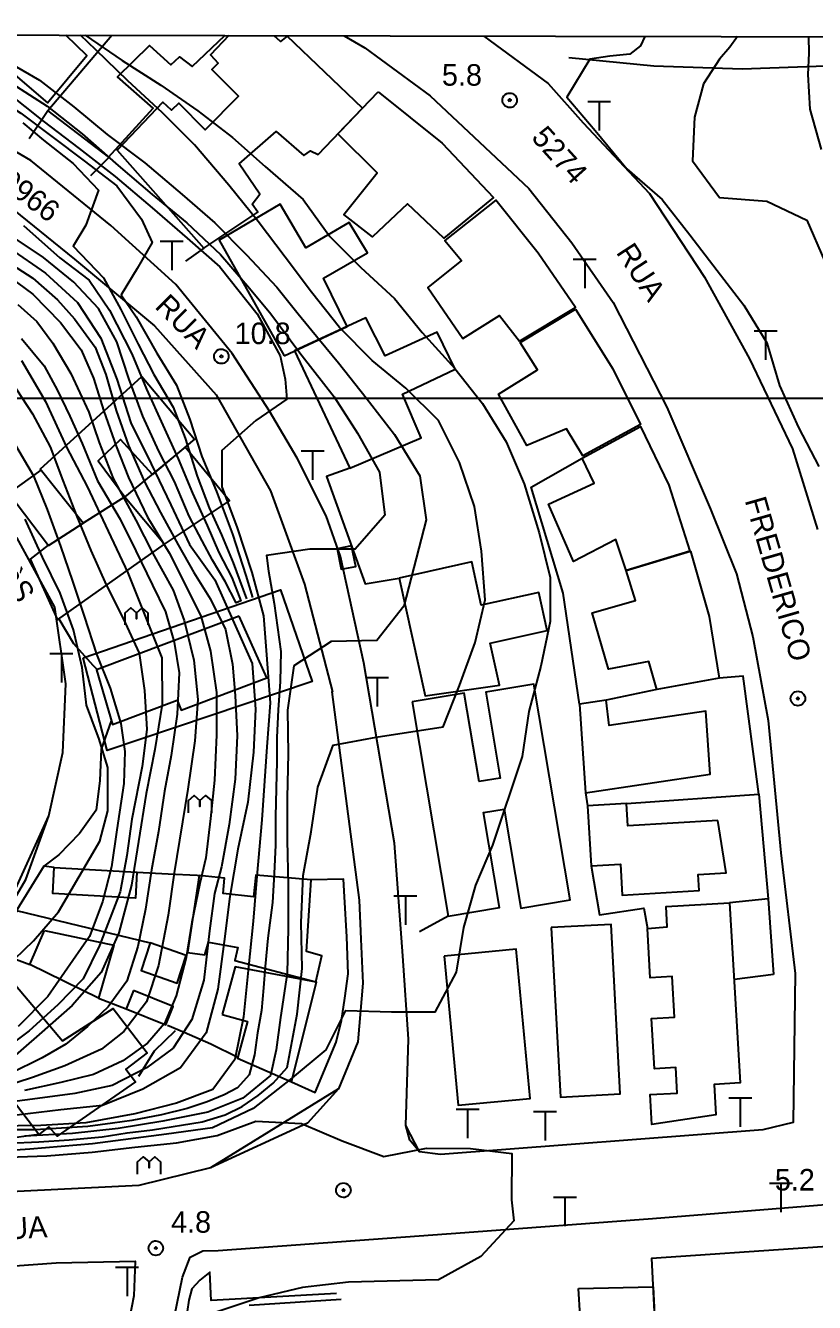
# Model space of a CAD drawing. Extents: x 555347 to 556479, y 8560498 to 8561653.
# Drawn here: x 556012.7 to 556122.6, y 8561474 to 8561651.9 of the extents above; entities that cross this region are included whole.
import ezdxf

# ---------------------------------------------------------------- set-up
doc = ezdxf.new("R2010")
doc.units = 0
doc.header["$MEASUREMENT"] = 0
for name, color, linetype in [('10', 24, 'CONTINUOUS'), ('12', 3, 'CONTINUOUS'), ('13', 3, 'CONTINUOUS'), ('20', 4, 'CONTINUOUS'), ('30', 2, 'CONTINUOUS'), ('38', 255, 'CONTINUOUS'), ('4', 255, 'CONTINUOUS'), ('43', 212, 'CONTINUOUS'), ('44', 255, 'CONTINUOUS'), ('5', 1, 'CONTINUOUS'), ('50', 255, 'CONTINUOUS'), ('6', 2, 'CONTINUOUS'), ('7', 42, 'CONTINUOUS')]:
    doc.layers.add(name, color=color, linetype=linetype)

# ---------------------------------------------------------------- blocks, each defined once
blk = doc.blocks.new('COD007', base_point=(556370.32, 8561240.38))
at = {"layer": '4'}
for points in [[(556370.316, 8561241.3956), (556370.5168, 8561241.3792), (556370.7156, 8561241.318), (556370.9212, 8561241.2012), (556371.1236, 8561241.0072), (556371.2452, 8561240.7848), (556371.3152, 8561240.5864), (556371.3332, 8561240.3828), (556371.314, 8561240.188), (556371.2436, 8561239.9836), (556371.1232, 8561239.7764), (556370.9232, 8561239.5776), (556370.718, 8561239.4492), (556370.5176, 8561239.396), (556370.3128, 8561239.3792), (556370.108, 8561239.3984), (556369.9132, 8561239.4596), (556369.7048, 8561239.5812), (556369.5112, 8561239.7812), (556369.3808, 8561239.9844), (556369.3248, 8561240.184), (556369.3128, 8561240.386), (556369.3268, 8561240.5876), (556369.38, 8561240.79), (556369.5116, 8561240.9964), (556369.7064, 8561241.1968), (556369.9148, 8561241.3292), (556370.1204, 8561241.3896)], [(556370.32, 8561240.18), (556370.12, 8561240.38), (556370.32, 8561240.58), (556370.52, 8561240.38)]]:
    blk.add_lwpolyline(points, close=True, dxfattribs=at)
blk = doc.blocks.new('COD140', base_point=(555924.61, 8561329.59))
at = {"layer": '30'}
blk.add_lwpolyline([(555923.01, 8561327.89), (555923.01, 8561329.59), (555923.81, 8561330.298333), (555924.607333, 8561329.587167), (555924.61, 8561328.74), (555924.607333, 8561329.587167), (555925.41, 8561330.298333), (555926.207333, 8561329.587167), (555926.21, 8561327.89)], dxfattribs=at)
blk = doc.blocks.new('COD013', base_point=(555984.05, 8561208.14))
at = {"layer": '50'}
for p, q in [((555985.645993, 8561212.14), (555982.445993, 8561212.14)), ((555984.0524, 8561212.1364), (555984.0524, 8561208.1444))]:
    blk.add_line(p, q, dxfattribs=at)

msp = doc.modelspace()

# ---------------------------------------------------------------- linework, layer by layer
at = {"layer": '10'}
for points in [[(556015.8, 8561640.01), (556013.19, 8561636.11)], [(556116.87, 8561519.69), (556111.43, 8561518.98)]]:
    msp.add_lwpolyline(points, dxfattribs=at)
msp.add_lwpolyline([(556020.71, 8561563.81), (556048.21, 8561573.28), (556052.61, 8561560.52), (556024.05, 8561550.91)], close=True, dxfattribs=at)
for points in [[(556024.33, 8561633.56, 15.13), (556021.74, 8561630.96, 13.52)], [(556037.5, 8561620.89, 27.55), (556034.96, 8561619.08, 12.72)], [(556089.86, 8561557.34, 10.19), (556087.57, 8561572.8, 11.07), (556083.13, 8561587.58, 10.45), (556090.23, 8561591.63, 18.6)], [(556014.79, 8561589.96, 27.2), (556010.33, 8561586.72, 26.92), (556015.87, 8561579.44, 26.67), (556020.73, 8561582.56, 38.74)], [(556057.84, 8561590.23, 24.22), (556054.6, 8561589.08, 12.13), (556060.01, 8561574.1, 11.89), (556064.71, 8561574.91, 23.1)], [(556015.82, 8561579.49, 25.47), (556013.33, 8561577.53, 25.4), (556017.11, 8561569.1, 25.4), (556032.05, 8561579.64, 21.7)], [(556114.82, 8561544.8, 9.31), (556112.66, 8561561.26, 7.86), (556109.32, 8561560.98, 18.72)], [(556100.62, 8561559.41, 18.64), (556093.58, 8561557.88, 9.68)], [(556090.71, 8561545, 10.22), (556090.99, 8561543.19, 11.93)], [(556096.41, 8561543.52, 11.88), (556114.82, 8561544.8, 9.31), (556116.12, 8561530.22, 8.39), (556116.87, 8561519.69, 0)], [(556016.69, 8561534.58, 26.55), (556015.21, 8561534.76, 26.67), (556011.43, 8561528.58, 26.67), (556030.02, 8561524.09, 23.33)], [(556091.49, 8561534.82, 12.2), (556092.66, 8561528.01, 9.79), (556098.81, 8561528.92, 9.6), (556099.33, 8561526.09, 9.6)], [(556049.74, 8561504.72, 15.09), (556053.05, 8561503.24, 8.84), (556055.97, 8561510.26, 8.51), (556056.68, 8561513.26, 8.5), (556057.15, 8561516.38, 8.52), (556057.63, 8561519.79, 8.52), (556057.46, 8561524.94, 8.54), (556057.11, 8561530.49, 8.54), (556057, 8561532.94, 8.55), (556052.46, 8561532.88, 8.42)], [(556116.12, 8561530.22, 8.39), (556110.77, 8561529.67, 12.84)], [(556011.54, 8561528.72, 26.34), (556008.24, 8561522.92, 27.12), (556013.27, 8561521.05, 30.5)], [(556071.58, 8561527.81, 23.51), (556067.57, 8561525.61, 0)], [(556022.84, 8561516.4, 27.77), (556026.7, 8561514.91, 23.53)], [(556014.54, 8561497.4, 41.47), (556010.37, 8561496.83, 25.33), (556003.75, 8561505.32, 25.47), (556001.19, 8561504.11, 25.21), (555983.6, 8561505.26, 24.87), (555983.09, 8561509.73, 25.16), (555988.85, 8561511.06, 25.16), (555994.68, 8561513.79, 25.16)]]:
    msp.add_polyline3d(points, dxfattribs=at)
at = {"layer": '12'}
for points in [[(556057.06, 8561650.46), (556059.95, 8561648.78), (556069.07, 8561642.11), (556082.82, 8561629.21), (556088.78, 8561621.61), (556094.53, 8561613.29), (556102.04, 8561598.72), (556108.12, 8561584.51), (556111.74, 8561575.5), (556113.99, 8561566.71), (556116.14, 8561555.06), (556117.91, 8561536.65), (556119.88, 8561519.8), (556119.61, 8561499.07), (556115.39, 8561498.05), (556070.49, 8561494.61), (556067.56, 8561494.96), (556066.23, 8561496.61), (556065.68, 8561498.65), (556066.05, 8561510.65), (556065.25, 8561522.26), (556064.09, 8561537.97), (556059.81, 8561563.12), (556056.57, 8561577.93), (556054.54, 8561583.57), (556050.54, 8561591.61), (556046.65, 8561598.16), (556041.45, 8561606.21), (556033.64, 8561615.81), (556024.56, 8561624.03), (556013.43, 8561633.11), (556001.25, 8561640.2)], [(556076.55, 8561650.42), (556085.5, 8561643.81), (556090.38, 8561638.36), (556099.59, 8561628.51), (556107.27, 8561616.85), (556113.54, 8561605.45), (556119.53, 8561592.94), (556123.03, 8561581.68)], [(556009.96, 8561627.07), (556019.52, 8561619.37), (556030.64, 8561610.04), (556039.24, 8561600.45), (556046.8, 8561587.08), (556051.53, 8561574.06), (556055.46, 8561559.04), (556055.36, 8561559.05), (556059.18, 8561530.03), (556059.39, 8561524.58), (556059.66, 8561518.49), (556058.97, 8561510.3), (556056.27, 8561503.76), (556051.97, 8561498.96), (556038.47, 8561492.72), (556028.47, 8561490.27), (555992.72, 8561488.52)], [(556008.93, 8561526.44), (556015.93, 8561541.79), (556017.86, 8561550.62), (556018.28, 8561560.17), (556016.74, 8561570.87), (556011.49, 8561580.57)]]:
    msp.add_lwpolyline(points, dxfattribs=at)
for points in [[(556027.61, 8561443.8, 5.22), (556034.56, 8561477.52, 5.22), (556035.61, 8561480.31, 5.22), (556037.4, 8561481.16, 5.22), (556039.5, 8561481.24, 5.22), (556073.89, 8561483.72, 5.22), (556100.02, 8561485.68, 5.48), (556147.15, 8561489.51, 5.79)], [(555899.22, 8561471.01, 5.07), (555960.64, 8561475.4, 5.07), (556016.96, 8561479.48, 5.07), (556027.95, 8561479.73, 5.07), (556027.79, 8561474.9, 5.07), (556026.14, 8561466.56, 5.22)]]:
    msp.add_polyline3d(points, dxfattribs=at)
at = {"layer": '13'}
msp.add_lwpolyline([(556088.35, 8561647.44), (556100.21, 8561646.28), (556112.5, 8561645.88), (556129.22, 8561646.47), (556140.58, 8561648.27), (556151.72, 8561649.53), (556155.49, 8561650.26)], dxfattribs=at)
at = {"layer": '20'}
for points in [[(556055.98, 8561475.22, 5.91), (556038.52, 8561474.27, 5.91), (556038.34, 8561478.22, 5.91), (556036.98, 8561477.09, 5.91), (556035.83, 8561475.87, 5.91), (556035.43, 8561474.29, 5.91), (556035.2, 8561472.7, 5.91)], [(556043.82, 8561473.58, 5.61), (556056.63, 8561474.43, 5.61)]]:
    msp.add_polyline3d(points, dxfattribs=at)
at = {"layer": '30'}
for points in [[(556017.32, 8561569.24, 24.77), (556019.37, 8561565.79, 24.77), (556022.06, 8561562.8, 24.82), (556022.76, 8561562.06, 24.85)], [(556024.63, 8561555.03, 24.19), (556023.22, 8561551.07, 24.19), (556023.03, 8561546.69, 24.19), (556022.51, 8561542.58, 24.19), (556020.19, 8561539.32, 24.19), (556017.34, 8561536.34, 24.19), (556015.21, 8561534.76, 26.67)], [(556028.18, 8561533.95, 26.55), (556032.55, 8561533.72, 24.19), (556036.58, 8561533.5, 24.19), (556037.28, 8561533.46, 24.19)], [(556042.24, 8561508.11, 21.4), (556038.5, 8561509.96, 21.4), (556034.8, 8561511.61, 21.4), (556032.46, 8561512.58, 21.4)], [(556033.52, 8561511.83, 22.42), (556030.62, 8561508.99, 22.42), (556028.44, 8561505.47, 22.42)]]:
    msp.add_polyline3d(points, dxfattribs=at)
at = {"layer": '43'}
for points in [[(556057.06, 8561650.46), (556059.95, 8561648.78), (556069.07, 8561642.11), (556082.82, 8561629.21), (556088.78, 8561621.61), (556094.53, 8561613.29), (556102.04, 8561598.72), (556108.12, 8561584.51), (556111.74, 8561575.5), (556113.99, 8561566.71), (556116.14, 8561555.06), (556117.91, 8561536.65), (556119.88, 8561519.8), (556119.61, 8561499.07), (556115.39, 8561498.05), (556070.49, 8561494.61), (556067.56, 8561494.96), (556065.68, 8561498.65), (556066.05, 8561510.65), (556065.25, 8561522.26), (556064.09, 8561537.97), (556059.81, 8561563.12), (556056.57, 8561577.93), (556054.54, 8561583.57), (556050.54, 8561591.61), (556046.65, 8561598.16), (556041.45, 8561606.21), (556033.64, 8561615.81), (556024.56, 8561624.03), (556013.43, 8561633.11), (556001.25, 8561640.2)], [(556076.55, 8561650.42), (556085.5, 8561643.81), (556090.38, 8561638.36), (556099.59, 8561628.51), (556107.27, 8561616.85), (556113.54, 8561605.45), (556119.53, 8561592.94), (556123.03, 8561581.68)], [(556009.96, 8561627.07), (556019.52, 8561619.37), (556030.64, 8561610.04), (556039.24, 8561600.45), (556046.8, 8561587.08), (556051.53, 8561574.06), (556055.46, 8561559.04), (556055.36, 8561559.05), (556059.18, 8561530.03), (556059.39, 8561524.58), (556059.66, 8561518.49), (556058.97, 8561510.3), (556056.27, 8561503.76), (556038.47, 8561492.72), (556028.47, 8561490.27), (555992.72, 8561488.52)], [(556008.93, 8561526.44), (556012.7, 8561532.91), (556015.93, 8561541.79), (556017.86, 8561550.62), (556018.28, 8561560.17), (556016.74, 8561570.87), (556011.49, 8561580.57)]]:
    msp.add_lwpolyline(points, dxfattribs=at)
for points in [[(556027.61, 8561443.8, 5.22), (556034.56, 8561477.52, 5.22), (556035.61, 8561480.31, 5.22), (556037.4, 8561481.16, 5.22), (556039.5, 8561481.24, 5.22), (556073.89, 8561483.72, 5.22), (556100.02, 8561485.68, 5.48), (556147.15, 8561489.51, 5.79)], [(555899.22, 8561471.01, 5.07), (555960.64, 8561475.4, 5.07), (556016.96, 8561479.48, 5.07), (556027.95, 8561479.73, 5.07), (556027.79, 8561474.9, 5.07), (556026.14, 8561466.56, 5.22)]]:
    msp.add_polyline3d(points, dxfattribs=at)
at = {"layer": '44'}
msp.add_lwpolyline([(555346.52, 8560499.92), (555348.83, 8561651.9), (556478.43, 8561649.61), (556476.07, 8560497.63)], close=True, dxfattribs=at)
msp.add_lwpolyline([(555348.73, 8561600), (556478.32, 8561600)], dxfattribs=at)
at = {"layer": '5'}
for points in [[(556010.09, 8561642.6, 10), (556015.09, 8561638.64, 10), (556020.14, 8561634.79, 10), (556025.18, 8561630.86, 10), (556030.31, 8561626.5, 10), (556035.2, 8561622.27, 10), (556039.73, 8561618.27, 10), (556044.96, 8561611.72, 10), (556047.92, 8561606.28, 10), (556048.17, 8561605.9, 10), (556048.84, 8561602.65, 10), (556049.09, 8561599.82, 10), (556044.76, 8561596.86, 10), (556040.02, 8561592.7, 10), (556040.04, 8561587.64, 10), (556042.15, 8561581.92, 10), (556044.2, 8561575.7, 10), (556045.85, 8561569.67, 10), (556046.76, 8561557.51, 10), (556046.31, 8561551.4, 10), (556045.62, 8561541.23, 10), (556044.89, 8561533.38, 10), (556044.4, 8561527.12, 10), (556043.71, 8561520.26, 10), (556043.04, 8561513.78, 10), (556041.83, 8561507.85, 10), (556038.77, 8561503.67, 10), (556033.7, 8561501.73, 10), (556027.89, 8561500.24, 10), (556021.09, 8561499.02, 10), (556014.8, 8561498.63, 10), (556008.47, 8561498.53, 10)], [(556010.48, 8561620.85, 15), (556015.48, 8561617.39, 15), (556019.9, 8561613.31, 15), (556023.17, 8561608.35, 15), (556025.41, 8561602.65, 15), (556027.33, 8561596.52, 15), (556030.17, 8561590.84, 15), (556032.93, 8561585.1, 15), (556035.5, 8561579.6, 15), (556039.04, 8561574.65, 15), (556044.25, 8561563, 15), (556044.74, 8561556.66, 15), (556044.44, 8561550.64, 15), (556043.65, 8561543.71, 15), (556042.24, 8561537.12, 15), (556041.13, 8561530.56, 15), (556040.37, 8561524.28, 15), (556039.46, 8561517.62, 15), (556037.84, 8561511.56, 15), (556034.29, 8561506.68, 15), (556029.02, 8561503.72, 15), (556023.41, 8561501.44, 15), (556017.6, 8561500.84, 15), (556011.48, 8561500.09, 15)], [(556012.13, 8561605.25, 20), (556015.46, 8561599.51, 20), (556018.39, 8561593.14, 20), (556021.25, 8561587.67, 20), (556024.2, 8561581.44, 20), (556026.95, 8561575.63, 20), (556031.66, 8561563.79, 20), (556031.71, 8561557.36, 20), (556030.69, 8561551.01, 20), (556029.49, 8561544.89, 20), (556028.4, 8561538.22, 20), (556027.45, 8561532.11, 20), (556025.68, 8561525.49, 20), (556023.2, 8561519.97, 20), (556019.19, 8561515.37, 20), (556014.57, 8561511.32, 20), (556009.82, 8561507.17, 20)], [(556008.89, 8561494.19, 5), (556015.63, 8561494.42, 5), (556021.97, 8561494.91, 5), (556027.89, 8561495.62, 5), (556033.7, 8561496.21, 5), (556039.37, 8561497.26, 5), (556044.76, 8561499.22, 5), (556051.14, 8561498.92, 5), (556056.81, 8561496.49, 5), (556062.61, 8561494.3, 5), (556068.54, 8561495.49, 5), (556074.67, 8561495.44, 5), (556080.42, 8561494.72, 5), (556080.4, 8561488.3, 5), (556080.7, 8561485.36, 5), (556076.13, 8561480.4, 5), (556070.22, 8561477.13, 5), (556057.66, 8561476.8, 5), (556051.25, 8561476.07, 5), (556045.25, 8561474.63, 5), (556039.4, 8561472.68, 5)]]:
    msp.add_polyline3d(points, dxfattribs=at)
at = {"layer": '6'}
for points in [[(555988.37, 8561650.6, 11), (555990.94, 8561649.15, 11), (555995.66, 8561647.44, 11), (556000.86, 8561645.73, 11), (556007.34, 8561642.7, 11), (556012.02, 8561639.69, 11), (556020.85, 8561633.05, 11), (556025.41, 8561629.58, 11), (556028.84, 8561624.91, 11), (556030.34, 8561621.67, 11), (556028.21, 8561618.04, 11), (556026.01, 8561614.38, 11), (556028.07, 8561611.33, 11), (556030.96, 8561606.24, 11), (556033.73, 8561601.81, 11), (556035.57, 8561597.02, 11), (556037.26, 8561591.85, 11), (556039.27, 8561586.99, 11), (556041.53, 8561581.05, 11), (556043.35, 8561575.29, 11), (556044.32, 8561572.21, 11)], [(556020.99, 8561650.54, 6), (556026.16, 8561647.01, 6), (556031.52, 8561643.59, 6), (556036.68, 8561640, 6), (556041.5, 8561636.29, 6), (556046.06, 8561632.25, 6), (556051.37, 8561627.64, 6), (556055.06, 8561622.5, 6), (556059.38, 8561618.2, 6), (556064.08, 8561613.89, 6), (556067.93, 8561609.12, 6), (556072.47, 8561604.11, 6), (556076.35, 8561599.23, 6), (556079.63, 8561593.89, 6), (556082.15, 8561588.04, 6), (556084.23, 8561581.2, 6), (556085.78, 8561574.98, 6), (556085.76, 8561568.88, 6), (556084.47, 8561562.63, 6), (556082.78, 8561556.33, 6), (556081.89, 8561550.07, 6), (556077.75, 8561537.7, 6), (556075.36, 8561532.13, 6), (556073.69, 8561526.22, 6), (556072.69, 8561520.01, 6), (556069.69, 8561514.41, 6), (556063.67, 8561514.41, 6), (556057.31, 8561514.6, 6), (556057.2, 8561514.58, 6), (556054.52, 8561509.16, 6), (556049.56, 8561505.04, 6), (556044.41, 8561501.02, 6), (556038.74, 8561498.32, 6), (556032.3, 8561497.43, 6), (556022.02, 8561496.09, 6), (556013.3, 8561495.34, 6), (556005.9, 8561494.81, 6)], [(556010.39, 8561496.18, 7), (556014.52, 8561496.37, 7), (556018.75, 8561496.66, 7), (556023.36, 8561497.05, 7), (556026.82, 8561497.62, 7), (556030.38, 8561498.01, 7), (556037.3, 8561499.16, 7), (556040.47, 8561500.12, 7), (556042.87, 8561501.28, 7), (556045.08, 8561502.81, 7), (556047.2, 8561504.54, 7), (556049.14, 8561506.74, 7), (556050.51, 8561514.13, 7), (556051.2, 8561520.49, 7), (556051.08, 8561526.93, 7), (556051.37, 8561533.49, 7), (556052.49, 8561539.54, 7), (556053.42, 8561545.77, 7), (556055.56, 8561551.65, 7), (556061.51, 8561552.74, 7), (556070.85, 8561554.2, 7), (556073.15, 8561559.96, 7), (556075.3, 8561565.92, 7), (556076.73, 8561571.9, 7), (556076.18, 8561578.64, 7), (556075.25, 8561584.89, 7), (556073.15, 8561591.01, 7), (556070.19, 8561596.85, 7), (556065.65, 8561601.35, 7), (556060.97, 8561605.23, 7), (556056.41, 8561609.84, 7), (556052.5, 8561614.77, 7), (556048.84, 8561619.62, 7), (556045.09, 8561624.6, 7), (556041.02, 8561629.65, 7), (556036.24, 8561635.29, 7), (556031.7, 8561639.8, 7), (556026.94, 8561644.19, 7), (556022.49, 8561648.5, 7), (556020.34, 8561650.54, 7)], [(556098.96, 8561650.38, 6), (556098.37, 8561649.07, 6), (556096.87, 8561647.93, 6), (556094.06, 8561647.64, 6), (556091.31, 8561647.22, 6), (556088.1, 8561641.9, 6), (556092.04, 8561637.26, 6), (556096.44, 8561631.95, 6), (556101.36, 8561627.68, 6), (556105.23, 8561622.73, 6), (556109.02, 8561617.79, 6), (556112.73, 8561612.96, 6), (556115.94, 8561607.7, 6), (556117.74, 8561601.73, 6), (556120.37, 8561595.9, 6), (556123.21, 8561590.47, 6)], [(556111.88, 8561650.35, 7), (556110.8, 8561648.9, 7), (556109.38, 8561647.23, 7), (556107.12, 8561643.8, 7), (556105.88, 8561639.14, 7), (556105.62, 8561633.04, 7), (556109.35, 8561627.93, 7), (556115.96, 8561627.42, 7), (556121.53, 8561624.79, 7), (556123.97, 8561619.12, 7)], [(556121.77, 8561650.33, 8), (556121.79, 8561648.06, 8), (556121.69, 8561645.06, 8), (556121.96, 8561640.27, 8), (556123.54, 8561634.63, 8)], [(556009.04, 8561647.47, 8), (556014.62, 8561644.3, 8), (556019.42, 8561640.55, 8), (556024.03, 8561636.71, 8), (556029.32, 8561632.77, 8), (556034.51, 8561628.34, 8), (556039.03, 8561624.4, 8), (556043.47, 8561619.93, 8), (556047.68, 8561615.43, 8), (556050.68, 8561611.72, 8), (556053.64, 8561608.12, 8), (556056.26, 8561604.91, 8), (556060.14, 8561600.03, 8), (556064.06, 8561594.93, 8), (556067.6, 8561589.16, 8), (556068.51, 8561583.01, 8), (556065.38, 8561570.98, 8), (556061.63, 8561566.2, 8), (556055.27, 8561566.07, 8), (556050.06, 8561562.7, 8), (556049.17, 8561556.51, 8), (556049.27, 8561550.44, 8), (556049.12, 8561544.34, 8), (556049.12, 8561538.38, 8), (556049.27, 8561532.19, 8), (556049.25, 8561526.09, 8), (556049.15, 8561519.87, 8), (556048.19, 8561513.68, 8), (556047.58, 8561509.16, 8), (556046.81, 8561505.6, 8), (556042.97, 8561502.43, 8), (556038.07, 8561500.51, 8), (556031.82, 8561499.26, 8), (556025.57, 8561498.2, 8), (556019.23, 8561497.53, 8), (556012.6, 8561497.14, 8)], [(556010.77, 8561643.82, 9), (556015.67, 8561640.65, 9), (556020.57, 8561636.8, 9), (556025.6, 8561632.39, 9), (556030.34, 8561628.36, 9), (556035.16, 8561624.39, 9), (556039.82, 8561619.98, 9), (556043.9, 8561615.32, 9), (556046.84, 8561611.72, 9), (556050.88, 8561606.28, 9), (556051.22, 8561605.9, 9), (556055.67, 8561600.15, 9), (556058.91, 8561595.1, 9), (556062, 8561589.68, 9), (556062.72, 8561583.7, 9), (556058.58, 8561578.94, 9), (556052.3, 8561578.94, 9), (556046.24, 8561578.08, 9), (556046.53, 8561575.86, 9), (556047.3, 8561571.35, 9), (556048.24, 8561564.66, 9), (556048.16, 8561560.49, 9), (556047.87, 8561556.54, 9), (556047.68, 8561552.7, 9), (556047.68, 8561549.34, 9), (556047.58, 8561545.59, 9), (556047.49, 8561541.65, 9), (556047.49, 8561537.71, 9), (556047.3, 8561533.76, 9), (556047.1, 8561529.73, 9), (556046.43, 8561524.73, 9), (556046.05, 8561520.79, 9), (556045.85, 8561517.81, 9), (556045.57, 8561514.64, 9), (556044.99, 8561511.56, 9), (556044.6, 8561508.49, 9), (556043.83, 8561505.7, 9), (556042.2, 8561503.87, 9), (556040.37, 8561502.91, 9), (556037.97, 8561501.95, 9), (556035.18, 8561500.99, 9), (556031.63, 8561500.12, 9), (556027.49, 8561499.35, 9), (556024.8, 8561498.97, 9), (556021.34, 8561498.49, 9), (556014.04, 8561498.01, 9), (556010.77, 8561498.01, 9)], [(556012.31, 8561638.34, 12), (556015.2, 8561635.94, 12), (556019.32, 8561632.67, 12), (556022.85, 8561628.95, 12), (556021.06, 8561624.09, 12), (556019.32, 8561621.16, 12), (556023.54, 8561616.74, 12), (556025.97, 8561612.33, 12), (556028.36, 8561607.49, 12), (556030.57, 8561603.26, 12), (556033.26, 8561598.74, 12), (556034.9, 8561594.41, 12), (556036.61, 8561589.13, 12), (556038.26, 8561584.71, 12), (556039.99, 8561580.96, 12), (556041.62, 8561577.02, 12), (556043.45, 8561572.02, 12)], [(556012.4, 8561624.02, 13), (556017.45, 8561619.54, 13), (556021.56, 8561616.42, 13), (556024.38, 8561612.25, 13), (556027.49, 8561606.14, 13), (556029.51, 8561601.24, 13), (556031.82, 8561596.24, 13), (556033.93, 8561591.53, 13), (556035.95, 8561586.73, 13), (556037.97, 8561582.25, 13), (556039.61, 8561578.46, 13), (556041.43, 8561575, 13), (556042.68, 8561571.73, 13), (556042.01, 8561571.44, 14), (556040.47, 8561574.42, 14), (556038.74, 8561577.4, 14), (556037.3, 8561580.09, 14), (556035.47, 8561583.55, 14), (556033.45, 8561588.36, 14), (556031.24, 8561592.59, 14), (556029.03, 8561597.49, 14), (556027.07, 8561602.72, 14), (556025.42, 8561607.85, 14), (556022.83, 8561612.46, 14), (556019.42, 8561616.14, 14), (556015.19, 8561619.6, 14), (556010.12, 8561622.98, 14)], [(556010.02, 8561619.08, 16), (556013.71, 8561616.71, 16), (556017.13, 8561613.68, 16), (556019.5, 8561611.05, 16), (556022.4, 8561607.1, 16), (556023.85, 8561603.28, 16), (556025.3, 8561598.28, 16), (556027.01, 8561593.4, 16), (556029.27, 8561588.32, 16), (556031.47, 8561584.07, 16), (556033.94, 8561579.54, 16), (556036.13, 8561575.7, 16), (556038.47, 8561571.99, 16), (556040.53, 8561567.74, 16), (556041.49, 8561562.94, 16), (556041.9, 8561558.55, 16), (556042.17, 8561552.92, 16), (556041.9, 8561546.88, 16), (556041.07, 8561540.57, 16), (556039.98, 8561534.67, 16), (556039.02, 8561530.97, 16), (556038.33, 8561525.75, 16), (556037.51, 8561518.89, 16), (556035.86, 8561513.4, 16), (556033.25, 8561509.42, 16), (556029.55, 8561506.68, 16), (556024.75, 8561504.21, 16), (556019.53, 8561503.11, 16), (556013.63, 8561502.29, 16), (556008.28, 8561501.6, 16)], [(556009.63, 8561617.5, 17), (556013.71, 8561614.47, 17), (556017.53, 8561610.52, 17), (556020.43, 8561606.7, 17), (556022.14, 8561602.75, 17), (556023.59, 8561598.15, 17), (556025.3, 8561593.27, 17), (556027.01, 8561588.93, 17), (556029.69, 8561583.38, 17), (556032.7, 8561578.44, 17), (556037.1, 8561569.66, 17), (556038.47, 8561564.72, 17), (556039.29, 8561558.96, 17), (556039.29, 8561553.06, 17), (556039.02, 8561546.75, 17), (556038.47, 8561541.39, 17), (556037.78, 8561535.91, 17), (556036.96, 8561532.34, 17), (556035.86, 8561526.99, 17), (556035.04, 8561522.05, 17), (556033.66, 8561516.69, 17), (556032.02, 8561512.85, 17), (556029.69, 8561510.11, 17), (556026.25, 8561507.64, 17), (556022.14, 8561505.72, 17), (556017.61, 8561504.62, 17), (556012.53, 8561503.52, 17)], [(556011.6, 8561613.03, 18), (556014.24, 8561610.66, 18), (556016.48, 8561607.63, 18), (556018.98, 8561603.41, 18), (556021.48, 8561598.01, 18), (556022.93, 8561593.8, 18), (556024.9, 8561588.8, 18), (556028.04, 8561582.97, 18), (556030.37, 8561578.44, 18), (556033.25, 8561573.23, 18), (556034.76, 8561568.98, 18), (556036.13, 8561563.49, 18), (556036.68, 8561558, 18), (556036.27, 8561552.24, 18), (556035.31, 8561545.51, 18), (556033.39, 8561533.85, 18), (556032.57, 8561527.95, 18), (556031.19, 8561520.95, 18), (556029.55, 8561515.87, 18), (556026.39, 8561511.75, 18), (556023.24, 8561509.28, 18), (556018.16, 8561506.95, 18), (556013.63, 8561505.31, 18), (556009.38, 8561503.93, 18)], [(556012.13, 8561608.29, 19), (556015.29, 8561604.47, 19), (556017.13, 8561601.04, 19), (556018.85, 8561597.49, 19), (556020.56, 8561593.67, 19), (556022.69, 8561588.46, 19), (556025.84, 8561583.11, 19), (556028.04, 8561578.72, 19), (556030.37, 8561573.92, 19), (556032.16, 8561570.21, 19), (556033.39, 8561565.96, 19), (556034.08, 8561561.7, 19), (556033.8, 8561555.94, 19), (556032.98, 8561550.18, 19), (556032.02, 8561545.24, 19), (556031.19, 8561539.61, 19), (556030.23, 8561534.26, 19), (556029.41, 8561528.77, 19), (556028.31, 8561523.56, 19), (556026.8, 8561518.75, 19), (556024.2, 8561515.19, 19), (556021.32, 8561512.44, 19), (556018.3, 8561509.97, 19), (556015, 8561508.05, 19), (556010.47, 8561505.85, 19)], [(556010.67, 8561602.36, 21), (556013.66, 8561597.81, 21), (556016.1, 8561593.22, 21), (556017.88, 8561588.51, 21), (556019.84, 8561583.48, 21), (556021.76, 8561578.75, 21), (556023.93, 8561573.95, 21), (556026.29, 8561569.3, 21), (556028.49, 8561564.46, 21), (556029.27, 8561559.23, 21), (556029.56, 8561553.81, 21), (556028.95, 8561548.65, 21), (556027.48, 8561541.32, 21), (556026.78, 8561536.28, 21), (556025.86, 8561531.2, 21), (556022.98, 8561523.73, 21), (556020.72, 8561519.08, 21), (556017.16, 8561515.46, 21), (556013.2, 8561511.85, 21), (556008.64, 8561508.44, 21)], [(556010.97, 8561593.97, 22), (556013.77, 8561589.15, 22), (556015.71, 8561584.49, 22), (556017.54, 8561579.37, 22), (556019.22, 8561574.46, 22), (556020.85, 8561569.62, 22), (556022.58, 8561564.3, 22), (556024.49, 8561559.57, 22), (556025.94, 8561554.65, 22), (556026.5, 8561550.75, 22), (556026.39, 8561546.28, 22), (556025.39, 8561539.84, 22), (556024.67, 8561534.66, 22), (556023.38, 8561529.81, 22), (556021.6, 8561524.95, 22), (556015.78, 8561516.59, 22), (556011.63, 8561512.42, 22)], [(556009.83, 8561520.54, 23), (556013.81, 8561524.36, 23), (556017.28, 8561528.42, 23), (556023.04, 8561538.24, 23), (556024.15, 8561542.49, 23), (556024.15, 8561548.51, 23), (556022.87, 8561552.61, 23), (556022.64, 8561553.2, 23), (556021.16, 8561557.2, 23), (556021.18, 8561557.2, 23), (556021.16, 8561557.2, 23), (556020.58, 8561562.44, 23), (556019.34, 8561567.7, 23), (556017.5, 8561572.82, 23), (556015.04, 8561577.84, 23), (556012.65, 8561583.1, 23)]]:
    msp.add_polyline3d(points, dxfattribs=at)
at = {"layer": '7'}
for points in [[(556008.66, 8561650.56), (556006.94, 8561648.62), (556015.76, 8561641.11), (556021.2, 8561647.74), (556018.28, 8561650.54)], [(556024.7, 8561650.53), (556015.8, 8561640.01), (556024.23, 8561633.57), (556030.48, 8561640.41), (556025.48, 8561644.77), (556029.95, 8561649.11), (556032.9, 8561646.41), (556034.15, 8561647.54), (556035.88, 8561646.2), (556040.43, 8561650.5)], [(556041.01, 8561650.5), (556038.46, 8561647.8), (556039.5, 8561646.65), (556038.63, 8561645.77), (556042.37, 8561642.07), (556037.71, 8561637.37), (556034.02, 8561641.09), (556033.01, 8561640.12), (556031.82, 8561641.23), (556025.43, 8561634.55), (556037.5, 8561620.89), (556045.02, 8561625.88), (556044.26, 8561627.03), (556045.34, 8561628.39), (556042.43, 8561632.63), (556047.61, 8561637.14), (556051.44, 8561633.81), (556052.37, 8561634.42), (556053.47, 8561633.93), (556059.61, 8561640.37), (556049.12, 8561650.42), (556048.18, 8561649.67), (556047.33, 8561650.48)]]:
    msp.add_lwpolyline(points, dxfattribs=at)
for points in [[(556032.05, 8561579.64), (556041.09, 8561585.66), (556034.94, 8561593.14), (556026.51, 8561586.23)], [(556089.7, 8561475.91), (556100.1, 8561476.15), (556101.39, 8561450.12), (556086.67, 8561449.13), (556085.34, 8561471.55), (556089.93, 8561472.11)], [(556089.7, 8561475.91), (556100.1, 8561476.15), (556101.39, 8561450.12), (556086.67, 8561449.13), (556085.34, 8561471.55), (556089.93, 8561472.11)]]:
    msp.add_lwpolyline(points, close=True, dxfattribs=at)
for points in [[(556061.79, 8561642.66, 18.36), (556070.74, 8561635.53, 18.54), (556077.89, 8561627.96, 18.58), (556070.96, 8561622.28, 18.58), (556065.89, 8561627.07, 18.36), (556061.01, 8561622.44, 18.68), (556057.04, 8561625.57, 18.68), (556061.68, 8561631.39, 18.39), (556056.2, 8561636.8, 18.52)], [(556048.73, 8561605.9, 25.37), (556057.49, 8561609.96, 25.37), (556054.18, 8561616.69, 25.23), (556060.31, 8561620.25, 25.23), (556057.75, 8561624.46, 25.23), (556051.72, 8561620.91, 24.93), (556048.14, 8561627, 24.85), (556039.67, 8561622, 25.37)], [(556081.5, 8561607.9, 18.52), (556089.28, 8561612.62, 18.52), (556084.1, 8561620.19, 18.11), (556078.19, 8561627.56, 18.47), (556071.1, 8561621.93, 18.89), (556073.42, 8561619.14, 18.72), (556068.72, 8561615.38, 18.59), (556073.61, 8561608.28, 18.59), (556078.7, 8561611.49, 18.39)], [(556089.28, 8561612.37, 18.71), (556094.5, 8561604.08, 18.82), (556098.35, 8561596.33, 18.86), (556090.31, 8561591.94, 18.64), (556088.03, 8561595.71, 18.64), (556082.5, 8561593.37, 18.6), (556078.59, 8561600.52, 18.55), (556083.99, 8561603.92, 18.52), (556081.59, 8561607.74, 18.52)], [(556050.16, 8561606.59, 24.85), (556057.84, 8561590.23, 24.22), (556067.82, 8561594.43, 24.28), (556065.22, 8561600.52, 24.5), (556072.54, 8561604.04, 24.52), (556070.04, 8561609.17, 24.52), (556062.77, 8561605.86, 24.54), (556060.07, 8561611.16, 24.56)], [(556028.86, 8561603.01, 39.04), (556036.23, 8561594.25, 38.85), (556030.37, 8561589.34, 38.85), (556025.91, 8561594.22, 40.72), (556022.79, 8561591.27, 41.19), (556026.51, 8561586.23, 0), (556020.73, 8561582.56, 38.74), (556014.7, 8561590.07, 38.49)], [(556096.37, 8561575.95, 18.4), (556094.94, 8561580.31, 17.86), (556089.01, 8561577.2, 18.6), (556085.54, 8561585.19, 18.62), (556091.89, 8561588.15, 18.59), (556090.23, 8561591.63, 18.6), (556098.34, 8561596.01, 18.6), (556102.32, 8561587.85, 18.6), (556105.24, 8561578.66, 18.74)], [(556056.09, 8561578.98, 11.89), (556056.66, 8561576.16, 11.88), (556058.68, 8561576.51, 11.88), (556058.08, 8561579.39, 11.88)], [(556105.31, 8561578.68, 18.82), (556107.94, 8561569.55, 18.73), (556109.32, 8561560.98, 18.72), (556100.62, 8561559.41, 18.64), (556099.5, 8561563.3, 18.63), (556093.9, 8561562.23, 18.59), (556091.63, 8561570.08, 18.58), (556097.66, 8561571.77, 19.95), (556096.37, 8561575.95, 18.4)], [(556064.71, 8561574.91, 23.1), (556068.35, 8561558.52, 23.36), (556078.7, 8561559.99, 24.07), (556077.42, 8561565.85, 23.14), (556085.35, 8561567.61, 23.44), (556084.17, 8561572.92, 23.46), (556076.17, 8561571.15, 22.71), (556074.84, 8561577.16, 22.79)], [(556042.42, 8561569.62, 21.03), (556022.57, 8561562.12, 22.53), (556024.81, 8561554.49, 22.61), (556033.82, 8561557.9, 22.27), (556034.35, 8561556.49, 22.27), (556046.3, 8561561.01, 20.95)], [(556066.55, 8561557.66, 23.39), (556071.58, 8561527.81, 23.51), (556078.71, 8561529.01, 23.45), (556076.49, 8561542.23, 25.07), (556079.35, 8561542.72, 23.25), (556081.67, 8561528.93, 23.53), (556088.55, 8561530.09, 23.6), (556083.49, 8561560.14, 23.62), (556076.81, 8561559.01, 23.62), (556078.82, 8561547.05, 23.36), (556075.86, 8561546.55, 23.36), (556073.79, 8561558.87, 23.44)], [(556089.86, 8561557.34, 10.19), (556090.71, 8561545, 10.22), (556108.05, 8561547.59, 9.68), (556107.45, 8561556.37, 9.71), (556093.97, 8561554.36, 9.69), (556093.58, 8561557.88, 9.68)], [(556109.14, 8561541.14, 12.63), (556096.59, 8561540.39, 11.88), (556096.41, 8561543.52, 11.88), (556090.99, 8561543.19, 11.93), (556091.49, 8561534.82, 12.2), (556095.55, 8561535.07, 12.38), (556095.8, 8561530.75, 12.36), (556106.55, 8561531.39, 12.18), (556106.41, 8561533.63, 12.17), (556110.3, 8561533.86, 12.18)], [(556016.69, 8561534.58, 26.55), (556028.18, 8561533.95, 26.55), (556027.98, 8561530.32, 26.55), (556016.5, 8561530.95, 26.55)], [(556036.88, 8561533.48, 26.42), (556035.25, 8561522.74, 26.42), (556037.68, 8561522.41, 26.42), (556038.16, 8561524.2, 26.42), (556042.24, 8561523.42, 26.42), (556041.83, 8561521.65, 26.42), (556053.13, 8561518.64, 26.01), (556053.96, 8561522.29, 25.91), (556051.81, 8561522.86, 25.91), (556052.46, 8561532.88, 8.42), (556044.78, 8561533.51, 26.15), (556044.42, 8561530.5, 26.16), (556040.19, 8561530.96, 26.16), (556040.38, 8561533.11, 26.16)], [(556110.77, 8561529.67, 12.84), (556112.23, 8561504.56, 12.9), (556108.6, 8561504.35, 9.18), (556108.84, 8561500.13, 8.72), (556099.95, 8561498.76, 8.7), (556099.71, 8561502.94, 8.7), (556103.47, 8561503.16, 13.32), (556103.26, 8561506.71, 13.49), (556100.3, 8561506.54, 13.64), (556099.89, 8561513.53, 13.85), (556103.1, 8561513.72, 13.83), (556102.77, 8561519.38, 13.86), (556099.7, 8561519.2, 14.05), (556099.33, 8561526.09, 9.6), (556102.08, 8561526.33, 14.05), (556101.92, 8561529.15, 14.05)], [(556085.93, 8561526.21, 19.25), (556087.19, 8561502.59, 19.15), (556095.53, 8561503.04, 19.37), (556094.28, 8561526.65, 19.65)], [(556015.32, 8561525.83, 30.73), (556024.99, 8561523.76, 27.8), (556022.84, 8561516.4, 27.77), (556013.27, 8561521.05, 30.5)], [(556030.02, 8561524.09, 23.33), (556028.79, 8561520.22, 21.93), (556033.79, 8561518.47, 21.92), (556035.08, 8561522.32, 23.04)], [(556071.01, 8561522.25, 16.48), (556072.97, 8561501.45, 16.64), (556082.97, 8561502.39, 16.57), (556081.02, 8561523.19, 16.74)], [(556010.01, 8561519.68, 41.62), (556017.83, 8561510.44, 44.42), (556024.89, 8561514.94, 42.97), (556029.61, 8561508.76, 42.97), (556026.64, 8561506.49, 43.17), (556027.99, 8561504.73, 43.67), (556017.07, 8561497.17, 43.96), (556015.92, 8561498.44, 41.58), (556014.54, 8561497.4, 41.47), (556001.31, 8561514.72, 40.93)], [(556040.07, 8561514.11, 15.13), (556043.59, 8561513.15, 15.09), (556042.19, 8561508.02, 15.09), (556049.74, 8561504.72, 15.09), (556053.23, 8561518.59, 24.97), (556041.88, 8561520.75, 15.07)], [(556027.73, 8561517.47, 22.12), (556026.7, 8561514.91, 23.53), (556032.23, 8561512.67, 22.64), (556033.26, 8561515.23, 22.03)], [(556165.22, 8561484.55, 15.28), (556099.9, 8561480.11, 0), (556101.47, 8561448.59, 14.48), (556125.96, 8561450.46, 14.6), (556126.75, 8561446.88, 14.58), (556131.03, 8561439.07, 10.68), (556135.37, 8561439.61, 11.25), (556135.54, 8561443.1, 12.1), (556172.56, 8561446.4, 12.93), (556170.01, 8561474.59, 12.63), (556166.22, 8561474.16, 14.72)], [(556165.22, 8561484.55, 15.28), (556099.9, 8561480.11, 0), (556101.47, 8561448.59, 14.48), (556125.96, 8561450.46, 14.6), (556126.75, 8561446.88, 14.58), (556131.03, 8561439.07, 10.68), (556135.37, 8561439.61, 11.25), (556135.54, 8561443.1, 12.1), (556172.56, 8561446.4, 12.93), (556170.01, 8561474.59, 12.63), (556166.22, 8561474.16, 14.72)]]:
    msp.add_polyline3d(points, close=True, dxfattribs=at)

# ---------------------------------------------------------------- block references
at = {"layer": '30'}
for p in [(556028.14, 8561570.08, 27.37), (556036.97, 8561543.92), (556029.89, 8561493.57, 22.42)]:
    msp.add_blockref('COD140', p, dxfattribs=at)
at = {"layer": '4'}
for p in [(556080.12, 8561641.48, 5.8), (556039.95, 8561605.79, 10.8), (556120.28, 8561558.12, 5.5), (556056.97, 8561489.61, 4.9), (556030.83, 8561481.54, 4.8)]:
    msp.add_blockref('COD007', p, dxfattribs=at)
at = {"layer": '50'}
for p in [(556092.6, 8561637.28, 6.99), (556033.05, 8561617.79, 11.88), (556090.58, 8561615.28), (556115.79, 8561605.33, 6.5), (556052.67, 8561588.61, 10.26), (556017.68, 8561560.34, 24.09), (556061.66, 8561557, 15.02), (556065.6, 8561526.59, 7.11), (556065.6, 8561526.59, 7.11), (556112.25, 8561498.43, 11.21), (556074.27, 8561496.87, 5.72), (556085.06, 8561496.53, 5.62), (556117.92, 8561486.54, 5.67), (556087.83, 8561484.62), (556026.84, 8561474.85, 5.12)]:
    msp.add_blockref('COD013', p, dxfattribs=at)

# ---------------------------------------------------------------- texts
at = {"layer": '38'}
for s, rotation, p in [('5274', 312, (556083.02, 8561636.2)), ('0966', 323, (556008.85, 8561629.7)), ('RUA', 303, (556094.87, 8561620.3)), ('RUA', 315, (556030.55, 8561612.62)), ('CARIJàS', 301, (556003.07, 8561585.36)), ('FREDERICO', 286, (556112.86, 8561585.75)), ('RUA', 3, (556007.32, 8561482.61))]:
    msp.add_text(s, height=3, rotation=rotation, dxfattribs=at).set_placement(p)
at = {"layer": '4'}
for s, p in [('5.8', (556070.69, 8561643.52, 5.8)), ('10.8', (556041.81, 8561607.51, 10.8)), ('5.2', (556117.07, 8561489.58, 5.2)), ('4.8', (556032.95, 8561483.7, 4.8))]:
    msp.add_text(s, height=3, dxfattribs=at).set_placement(p)

doc.saveas('drawing.dxf')
